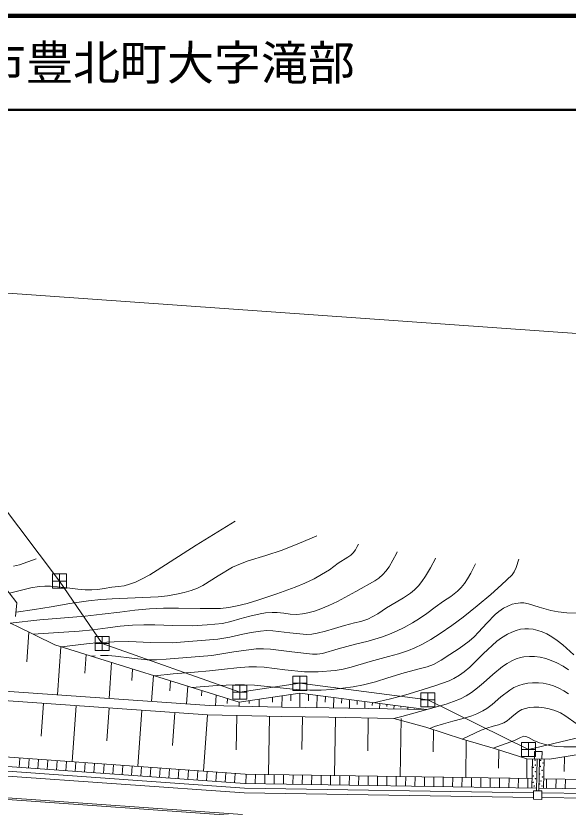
# Model space of a CAD drawing. Units: millimetres, scale not verified. Extents: x 40036 to 680617, y 20018 to 380345.
# Drawn here: x 419317 to 478163, y 296054 to 380345 of the extents above; entities that cross this region are included whole.
import ezdxf
from ezdxf.enums import TextEntityAlignment as Align

# ---------------------------------------------------------------- set-up
doc = ezdxf.new("R2010")
doc.units = ezdxf.units.MM
doc.header["$LTSCALE"] = 1000.91
for name, color, linetype, lineweight in [('M-BGD', 7, 'Continuous', 13), ('M-BMK-ROW', 30, 'Continuous', 13), ('M-STR-HTXT', 7, 'Continuous', 13), ('M-TTL', 2, 'Continuous', 140), ('M-TTL-LINE', 7, 'Continuous', 50)]:
    doc.layers.add(name, color=color, linetype=linetype, lineweight=lineweight)
doc.layers.add('M-TTL-TXT', color=7, linetype='Continuous')
doc.styles.add('ＭＳ ゴシック', font='')
doc.styles.get('ＭＳ ゴシック').set_extended_font_data('MS Gothic')

# ---------------------------------------------------------------- blocks, each defined once
blk = doc.blocks.new('ﾌﾟﾛｯﾄﾏｰｸ-11')
at = {"color": 30, "linetype": 'Continuous', "lineweight": 13}
for p, q in [((-0.5, 0), (0.5, 0)), ((0, 0.5), (0, -0.5))]:
    blk.add_line(p, q, dxfattribs=at)
blk.add_lwpolyline([(0.5, 0.5), (-0.5, 0.5), (-0.5, -0.5), (0.5, -0.5)], close=True, dxfattribs=at)

msp = doc.modelspace()

# ---------------------------------------------------------------- linework, layer by layer
at = {"layer": 'M-BGD'}
for p, q in [((442677, 326527), (438544, 323977)), ((449545, 324174), (451305, 324916)), ((451305, 324916), (451374, 324946)), ((438544, 323977), (434391, 321308)), ((447680, 323446), (449545, 324174)), ((455506, 323450), (455697, 323810)), ((455697, 323810), (455812, 324058)), ((444084, 322279), (445967, 322863)), ((445967, 322863), (447680, 323446)), ((454676, 322698), (455016, 322908)), ((455016, 322908), (455273, 323133)), ((455273, 323133), (455506, 323450)), ((459499, 322357), (459863, 323087)), ((459863, 323087), (459949, 323267)), ((419706, 321866), (421483, 322490)), ((443237, 321968), (444084, 322279)), ((452737, 321352), (453666, 322032)), ((453666, 322032), (454676, 322698)), ((459093, 321664), (459499, 322357)), ((463495, 321531), (464026, 322538)), ((464026, 322538), (464042, 322568)), ((472617, 321591), (472907, 322483)), ((419073, 321719), (419706, 321866)), ((434391, 321308), (433604, 320818)), ((440864, 320701), (442415, 321608)), ((442415, 321608), (443237, 321968)), ((451885, 320824), (452737, 321352)), ((458424, 320837), (458743, 321185)), ((458743, 321185), (459093, 321664)), ((462978, 320653), (463495, 321531)), ((467794, 320974), (468272, 321959)), ((472409, 321138), (472617, 321591)), ((432712, 320326), (432073, 320032)), ((433604, 320818), (432712, 320326)), ((439258, 319681), (440864, 320701)), ((450091, 319913), (451090, 320391)), ((451090, 320391), (451885, 320824)), ((457566, 320155), (457974, 320447)), ((457974, 320447), (458424, 320837)), ((462579, 320076), (462978, 320653)), ((467117, 319869), (467449, 320361)), ((467449, 320361), (467794, 320974)), ((471071, 319735), (472198, 320807)), ((472198, 320807), (472409, 321138)), ((421816, 319555), (420931, 319408)), ((422409, 319607), (421816, 319555)), ((423005, 319603), (422409, 319607)), ((424504, 319457), (423005, 319603)), ((429532, 319476), (428740, 319346)), ((430261, 319546), (429532, 319476)), ((430848, 319641), (430261, 319546)), ((431420, 319793), (430848, 319641)), ((432073, 320032), (431420, 319793)), ((438659, 319392), (439258, 319681)), ((447120, 318775), (449070, 319483)), ((449070, 319483), (450091, 319913)), ((455524, 319012), (457566, 320155)), ((461794, 319196), (462205, 319617)), ((462205, 319617), (462579, 320076)), ((466356, 319054), (466780, 319465)), ((466780, 319465), (467117, 319869)), ((469911, 318706), (471071, 319735)), ((420048, 319208), (418628, 318858)), ((420931, 319408), (420048, 319208)), ((425906, 319270), (424504, 319457)), ((426706, 319200), (425906, 319270)), ((427404, 319187), (426706, 319200)), ((428049, 319235), (427404, 319187)), ((428740, 319346), (428049, 319235)), ((435465, 318567), (436447, 318731)), ((436447, 318731), (437235, 318910)), ((437235, 318910), (438006, 319140)), ((438006, 319140), (438659, 319392)), ((445115, 318104), (447120, 318775)), ((453575, 317976), (455524, 319012)), ((460618, 318350), (461366, 318841)), ((461366, 318841), (461794, 319196)), ((465648, 318500), (466356, 319054)), ((468451, 317487), (469911, 318706)), ((425078, 317748), (427066, 318047)), ((427066, 318047), (428365, 318184)), ((428365, 318184), (429567, 318260)), ((429567, 318260), (434469, 318454)), ((434469, 318454), (435465, 318567)), ((443958, 317763), (445115, 318104)), ((452673, 317534), (453575, 317976)), ((458806, 317276), (459830, 317899)), ((459830, 317899), (460618, 318350)), ((463979, 317361), (464895, 317987)), ((464895, 317987), (465648, 318500)), ((472597, 317761), (473094, 317817)), ((473094, 317817), (473437, 317805)), ((473437, 317805), (473922, 317720)), ((419337, 316813), (421318, 317094)), ((421318, 317094), (423098, 317399)), ((423098, 317399), (425078, 317748)), ((430401, 316842), (431991, 317031)), ((431991, 317031), (433560, 317164)), ((433560, 317164), (435060, 317236)), ((435060, 317236), (436663, 317259)), ((436663, 317259), (438968, 317205)), ((438968, 317205), (441112, 317215)), ((441112, 317215), (442004, 317331)), ((442004, 317331), (442888, 317499)), ((442888, 317499), (443958, 317763)), ((451125, 316929), (451798, 317164)), ((451798, 317164), (452673, 317534)), ((457893, 316662), (458806, 317276)), ((463100, 316698), (463979, 317361)), ((466960, 316307), (468451, 317487)), ((470780, 316912), (471264, 317238)), ((471264, 317238), (471722, 317477)), ((471722, 317477), (472203, 317661)), ((472203, 317661), (472597, 317761)), ((473922, 317720), (475075, 317341)), ((475075, 317341), (476319, 316994)), ((476319, 316994), (477110, 316854)), ((421875, 316016), (426709, 316417)), ((426709, 316417), (428514, 316599)), ((428514, 316599), (430401, 316842)), ((442207, 315828), (443186, 316100)), ((443186, 316100), (444260, 316409)), ((444260, 316409), (445334, 316663)), ((445334, 316663), (445923, 316756)), ((445923, 316756), (446612, 316806)), ((446612, 316806), (447160, 316791)), ((447160, 316791), (447855, 316711)), ((447855, 316711), (448553, 316622)), ((448553, 316622), (449252, 316594)), ((449252, 316594), (449848, 316642)), ((449848, 316642), (450441, 316747)), ((450441, 316747), (451125, 316929)), ((456067, 315844), (456824, 316093)), ((456824, 316093), (457364, 316350)), ((457364, 316350), (457893, 316662)), ((461574, 315673), (462338, 316154)), ((462338, 316154), (463100, 316698)), ((465753, 315412), (466960, 316307)), ((469488, 315655), (470392, 316591)), ((470392, 316591), (470780, 316912)), ((477110, 316854), (478008, 316755)), ((478008, 316755), (479112, 316702)), ((418717, 315671), (421875, 316016)), ((419363, 315361), (418717, 315671)), ((419363, 315361), (423477, 313341)), ((429127, 315167), (430418, 315332)), ((430418, 315332), (431739, 315448)), ((431739, 315448), (432938, 315489)), ((432938, 315489), (434140, 315477)), ((434140, 315477), (436057, 315398)), ((436057, 315398), (438114, 315365)), ((438114, 315365), (439713, 315468)), ((439713, 315468), (441320, 315632)), ((441320, 315632), (442207, 315828)), ((453273, 315079), (454343, 315409)), ((454343, 315409), (455385, 315675)), ((455385, 315675), (456067, 315844)), ((460697, 315185), (461574, 315673)), ((464515, 314558), (465753, 315412)), ((468621, 314681), (469488, 315655)), ((420485, 311543), (420709, 314699)), ((421168, 314474), (426055, 314807)), ((426055, 314807), (427538, 314956)), ((427538, 314956), (429127, 315167)), ((442122, 314177), (443501, 314492)), ((443501, 314492), (444387, 314675)), ((444387, 314675), (445373, 314819)), ((445373, 314819), (446066, 314863)), ((446066, 314863), (446703, 314848)), ((446703, 314848), (448498, 314608)), ((448498, 314608), (450287, 314434)), ((450287, 314434), (450852, 314476)), ((450852, 314476), (451436, 314571)), ((451436, 314571), (452307, 314785)), ((452307, 314785), (453273, 315079)), ((458288, 314169), (459134, 314470)), ((459134, 314470), (459885, 314790)), ((459885, 314790), (460697, 315185)), ((463516, 313920), (464515, 314558)), ((468134, 314197), (468621, 314681)), ((471077, 314101), (471692, 314486)), ((471692, 314486), (472149, 314711)), ((472149, 314711), (472618, 314885)), ((472618, 314885), (473096, 314999)), ((473096, 314999), (473538, 315050)), ((473538, 315050), (473930, 315053)), ((473930, 315053), (474423, 315000)), ((474423, 315000), (474916, 314889)), ((474916, 314889), (475403, 314724)), ((475403, 314724), (475881, 314512)), ((475881, 314512), (476435, 314202)), ((426850, 313458), (428246, 313578)), ((428246, 313578), (429785, 313668)), ((429785, 313668), (431358, 313704)), ((431358, 313704), (433660, 313612)), ((433660, 313612), (435964, 313572)), ((435964, 313572), (440836, 313933)), ((440836, 313933), (442122, 314177)), ((455493, 313400), (456851, 313747)), ((456851, 313747), (458288, 314169)), ((462559, 313368), (463516, 313920)), ((466552, 312970), (467601, 313739)), ((467601, 313739), (468134, 314197)), ((469107, 312370), (470578, 313726)), ((470578, 313726), (471077, 314101)), ((476435, 314202), (477003, 313811)), ((477003, 313811), (477584, 313339)), ((443112, 307237), (423477, 313341)), ((423748, 308026), (424111, 313144)), ((424167, 313126), (426850, 313458)), ((442537, 312594), (444918, 312910)), ((444918, 312910), (445712, 312928)), ((445712, 312928), (446443, 312897)), ((446443, 312897), (448724, 312602)), ((451991, 312427), (453648, 312914)), ((453648, 312914), (455493, 313400)), ((460093, 312393), (461139, 312725)), ((461139, 312725), (461843, 313013)), ((461843, 313013), (462559, 313368)), ((465563, 312305), (466552, 312970)), ((477584, 313339), (478759, 312264)), ((426675, 310338), (426815, 312303)), ((427762, 312169), (427338, 312140)), ((428352, 312209), (429148, 312199)), ((429148, 312199), (429953, 312134)), ((429953, 312134), (431683, 311917)), ((431683, 311917), (433316, 311764)), ((435321, 311818), (440188, 312227)), ((440188, 312227), (442537, 312594)), ((448724, 312602), (450930, 312369)), ((450930, 312369), (451433, 312369)), ((451433, 312369), (451991, 312427)), ((457069, 311579), (459026, 312113)), ((459026, 312113), (460093, 312393)), ((464635, 311712), (465563, 312305)), ((467691, 310980), (469107, 312370)), ((472611, 311842), (473069, 311981)), ((473069, 311981), (473455, 312056)), ((473455, 312056), (474050, 312106)), ((474050, 312106), (474558, 312093)), ((474558, 312093), (475170, 312015)), ((475170, 312015), (475777, 311875)), ((429247, 307635), (429519, 311462)), ((433316, 311764), (434321, 311764)), ((434321, 311764), (435321, 311818)), ((455055, 310971), (457069, 311579)), ((463135, 311007), (463804, 311236)), ((463804, 311236), (464635, 311712)), ((470153, 310196), (471174, 311037)), ((471174, 311037), (471664, 311371)), ((471664, 311371), (472171, 311653)), ((472171, 311653), (472611, 311842)), ((475777, 311875), (476368, 311678)), ((476368, 311678), (476938, 311429)), ((476938, 311429), (477634, 311062)), ((477634, 311062), (478207, 310689)), ((431659, 309540), (431746, 310770)), ((434129, 310029), (436064, 310245)), ((436064, 310245), (438337, 310446)), ((438337, 310446), (439934, 310574)), ((439934, 310574), (441559, 310757)), ((441559, 310757), (442857, 310901)), ((442857, 310901), (444154, 310990)), ((444154, 310990), (444951, 310997)), ((444951, 310997), (445791, 310951)), ((445791, 310951), (447978, 310683)), ((447978, 310683), (450086, 310476)), ((450086, 310476), (451542, 310454)), ((451542, 310454), (453344, 310613)), ((453344, 310613), (454181, 310761)), ((454181, 310761), (455055, 310971)), ((458967, 309818), (460690, 310351)), ((460690, 310351), (462432, 310837)), ((462432, 310837), (463135, 311007)), ((466583, 310112), (467084, 310473)), ((467084, 310473), (467691, 310980)), ((469145, 309290), (470153, 310196)), ((433778, 307314), (433974, 310077)), ((435721, 308459), (435795, 309511)), ((456371, 309098), (457627, 309420)), ((457627, 309420), (458967, 309818)), ((464047, 309006), (465480, 309515)), ((465480, 309515), (465980, 309755)), ((465980, 309755), (466583, 310112)), ((437510, 307049), (437644, 308936)), ((438064, 308806), (440774, 309005)), ((440774, 309005), (442677, 309093)), ((442677, 309093), (443677, 309091)), ((443677, 309091), (444738, 309037)), ((444738, 309037), (449545, 308546)), ((449545, 308546), (450650, 308514)), ((450650, 308514), (451857, 308531)), ((451857, 308531), (452961, 308596)), ((452961, 308596), (454160, 308719)), ((454160, 308719), (455252, 308881)), ((455252, 308881), (456371, 309098)), ((460883, 308035), (462609, 308554)), ((462609, 308554), (464047, 309006)), ((467856, 308262), (468512, 308752)), ((468512, 308752), (469145, 309290)), ((471000, 307795), (471959, 308529)), ((471959, 308529), (472380, 308784)), ((472380, 308784), (472890, 309021)), ((472890, 309021), (473366, 309170)), ((473366, 309170), (473861, 309267)), ((473861, 309267), (474371, 309314)), ((474371, 309314), (474991, 309307)), ((474991, 309307), (475509, 309249)), ((475509, 309249), (476121, 309120)), ((476121, 309120), (476616, 308965)), ((476616, 308965), (477171, 308729)), ((477171, 308729), (477700, 308445)), ((439962, 306875), (418111, 308425)), ((439103, 307918), (439142, 308471)), ((440585, 306831), (440668, 307996)), ((443101, 307240), (449588, 308193)), ((446669, 307254), (446679, 307766)), ((447658, 306721), (447676, 307912)), ((448622, 307381), (448632, 308053)), ((449566, 306692), (449588, 308193)), ((449588, 308193), (463064, 306445)), ((450493, 307376), (450504, 308074)), ((451400, 306664), (451420, 307956)), ((452291, 307246), (452300, 307841)), ((453164, 306636), (453185, 307727)), ((459242, 307595), (460883, 308035)), ((466674, 307602), (467302, 307920)), ((467302, 307920), (467856, 308262)), ((470064, 307006), (471000, 307795)), ((477700, 308445), (478200, 308116)), ((439729, 305888), (418040, 307427)), ((422019, 303633), (422267, 307127)), ((425336, 300889), (425761, 306879)), ((439962, 306875), (447651, 306721)), ((441839, 307087), (441877, 307620)), ((443114, 306812), (443101, 307240)), ((444174, 307092), (444165, 307396)), ((445253, 306769), (445229, 307553)), ((454023, 307121), (454032, 307617)), ((454862, 306603), (454879, 307507)), ((455689, 307000), (455696, 307401)), ((456499, 306571), (456513, 307295)), ((457296, 306884), (457301, 307192)), ((457411, 307178), (459242, 307595)), ((458079, 306541), (458090, 307090)), ((458845, 306772), (458850, 306992)), ((459602, 306512), (459610, 306893)), ((460459, 305707), (465174, 307042)), ((465174, 307042), (465933, 307299)), ((465933, 307299), (466674, 307602)), ((469500, 306579), (470064, 307006)), ((429008, 303137), (429256, 306631)), ((432325, 300393), (432750, 306383)), ((435997, 302641), (436244, 306136)), ((447651, 306721), (452684, 306645)), ((452684, 306645), (463064, 306445)), ((460340, 306664), (460343, 306798)), ((461072, 306483), (461076, 306703)), ((461782, 306560), (461783, 306611)), ((462489, 306456), (462490, 306519)), ((467891, 305777), (468445, 305997)), ((468445, 305997), (469069, 306307)), ((469069, 306307), (469500, 306579)), ((472366, 305864), (472879, 306260)), ((472879, 306260), (473231, 306441)), ((473231, 306441), (473607, 306575)), ((473607, 306575), (474003, 306665)), ((474003, 306665), (474520, 306720)), ((474520, 306720), (475051, 306714)), ((475051, 306714), (475589, 306652)), ((475589, 306652), (476125, 306539)), ((476125, 306539), (476752, 306343)), ((476752, 306343), (477348, 306088)), ((477348, 306088), (477812, 305836)), ((439314, 299897), (439739, 305888)), ((439729, 305888), (447636, 305720)), ((442805, 302164), (442875, 305821)), ((446252, 299543), (446346, 305748)), ((447636, 305720), (452669, 305644)), ((449799, 302184), (449852, 305687)), ((452669, 305644), (459593, 305514)), ((453265, 299432), (453359, 305631)), ((456807, 302070), (456860, 305565)), ((459593, 305514), (460459, 305707)), ((459593, 305514), (462993, 304578)), ((460268, 299320), (460361, 305499)), ((464889, 304948), (465866, 305202)), ((465866, 305202), (466842, 305452)), ((466842, 305452), (467891, 305777)), ((471302, 305049), (471647, 305240)), ((471647, 305240), (471925, 305452)), ((471925, 305452), (472366, 305864)), ((477812, 305836), (479131, 304911)), ((463420, 304437), (463927, 304646)), ((463786, 301957), (463814, 304307)), ((463927, 304646), (464889, 304948)), ((468909, 304255), (469480, 304469)), ((469480, 304469), (470158, 304666)), ((470158, 304666), (470744, 304834)), ((470744, 304834), (471302, 305049)), ((466870, 303300), (468909, 304255)), ((472433, 303148), (473088, 303462)), ((473088, 303462), (473256, 303564)), ((473256, 303564), (473454, 303609)), ((473454, 303609), (473638, 303589)), ((473638, 303589), (473927, 303481)), ((473927, 303481), (474509, 303167)), ((443703, 298582), (375729, 303405)), ((443667, 298083), (376021, 302882)), ((467243, 299210), (467290, 303176)), ((470164, 302334), (472433, 303148)), ((474509, 303167), (475107, 302909)), ((475107, 302909), (475606, 302752)), ((475606, 302752), (476203, 302621)), ((476203, 302621), (476900, 302532)), ((443455, 295088), (345836, 302013)), ((443469, 295288), (345855, 302213)), ((443632, 297584), (375977, 302384)), ((470756, 300225), (470779, 302146)), ((476900, 302532), (477696, 302489)), ((477696, 302489), (478984, 302473)), ((443746, 299583), (417615, 301437)), ((419657, 300288), (419728, 301287)), ((420655, 300217), (420726, 301216)), ((421654, 300147), (421725, 301145)), ((422652, 300076), (422723, 301074)), ((423650, 300005), (423721, 301003)), ((424649, 299934), (424720, 300933)), ((473750, 299106), (473775, 301208)), ((474351, 301198), (474302, 298097)), ((474851, 301191), (474798, 297795)), ((475092, 301187), (475038, 297792)), ((475592, 301180), (475543, 298077)), ((477753, 299847), (477772, 301425)), ((425647, 299863), (425718, 300862)), ((426646, 299793), (426716, 300791)), ((427644, 299722), (427715, 300720)), ((428642, 299651), (428713, 300649)), ((429641, 299580), (429712, 300578)), ((430639, 299509), (430710, 300508)), ((431638, 299438), (431708, 300437)), ((432636, 299368), (432707, 300366)), ((433634, 299297), (433705, 300295)), ((434633, 299226), (434704, 300224)), ((435631, 299155), (435702, 300153)), ((436630, 299084), (436700, 300083)), ((437628, 299013), (437699, 300012)), ((438626, 298943), (438697, 299941)), ((439625, 298872), (439696, 299870)), ((440623, 298801), (440694, 299799)), ((441622, 298730), (441692, 299729)), ((442620, 298659), (442691, 299658)), ((443746, 299583), (474318, 299097)), ((443828, 298576), (443843, 299577)), ((444828, 298561), (444843, 299562)), ((445829, 298546), (445844, 299547)), ((446830, 298531), (446845, 299531)), ((447831, 298515), (447846, 299516)), ((448831, 298500), (448847, 299501)), ((449832, 298485), (449847, 299486)), ((450833, 298470), (450848, 299471)), ((451834, 298455), (451849, 299456)), ((452835, 298440), (452850, 299440)), ((453835, 298425), (453851, 299425)), ((454836, 298409), (454851, 299410)), ((455837, 298394), (455852, 299395)), ((456838, 298379), (456853, 299380)), ((457839, 298364), (457854, 299359)), ((458839, 298342), (458854, 299343)), ((459840, 298326), (459855, 299327)), ((460841, 298310), (460856, 299311)), ((461842, 298294), (461857, 299295)), ((462842, 298279), (462858, 299279)), ((463843, 298263), (463858, 299263)), ((464844, 298247), (464859, 299248)), ((443703, 298582), (474802, 298089)), ((465845, 298231), (465860, 299232)), ((466846, 298215), (466861, 299216)), ((467846, 298199), (467861, 299200)), ((468847, 298183), (468862, 299184)), ((469848, 298167), (469863, 299168)), ((470849, 298151), (470864, 299152)), ((471849, 298135), (471865, 299136)), ((472850, 298120), (472865, 299120)), ((473851, 298104), (473866, 299104)), ((475559, 299078), (490634, 298838)), ((475853, 298072), (475868, 299073)), ((476853, 298056), (476869, 299057)), ((477854, 298040), (477869, 299041)), ((443632, 297584), (474456, 297095)), ((474465, 297594), (443667, 298083)), ((475042, 298085), (491119, 297829)), ((490782, 297335), (475366, 297580)), ((475357, 297080), (490773, 296835))]:
    msp.add_line(p, q, dxfattribs=at)
for points in [[(419297, 316369), (419428, 317821), (418621, 318867), (416350, 321563), (414246, 324669)], [(462993, 304578), (466907, 303288), (470408, 302263), (473775, 301208), (476169, 301170), (481891, 302080), (482921, 302606)]]:
    msp.add_lwpolyline(points, dxfattribs=at)
for points in [[(475372, 301183), (474571, 301195), (474583, 301996), (475384, 301984)], [(474453, 296901), (475354, 296885), (475369, 297786), (474468, 297801)]]:
    msp.add_lwpolyline(points, close=True, dxfattribs=at)
for centre in [(474620, 301066), (475220, 301046), (474434, 300294), (474656, 300530), (475199, 300391), (475477, 300769), (474453, 299366), (474667, 299832), (475133, 299585), (475389, 299985), (475422, 299264), (474432, 298701), (474678, 299090), (475117, 298527), (475274, 298841), (474546, 298317), (475375, 298305)]:
    msp.add_circle(centre, 25, dxfattribs=at)
at = {"layer": 'M-BMK-ROW'}
for p, q in [((417180, 329082), (423959, 320142)), ((423959, 320142), (428504, 313479)), ((428504, 313479), (443188, 308299)), ((449576, 309250), (443188, 308299)), ((463199, 307481), (449576, 309250)), ((473935, 302204), (463199, 307481)), ((484763, 304748), (473935, 302204))]:
    msp.add_line(p, q, dxfattribs=at)
at = {"layer": 'M-STR-HTXT'}
msp.add_line((346441, 355904), (548930, 341539), dxfattribs=at)
at = {"layer": 'M-TTL'}
msp.add_line((680617, 380345), (40036, 380345), dxfattribs=at)
at = {"layer": 'M-TTL-LINE'}
msp.add_line((40036, 370336), (680617, 370336), dxfattribs=at)

# ---------------------------------------------------------------- block references
at = {"layer": 'M-BMK-ROW', "xscale": 1501.361, "yscale": 1501.361}
for p in [(423960, 320142), (428504, 313479), (449576, 309250), (443188, 308299), (463199, 307481), (473935, 302204)]:
    msp.add_blockref('ﾌﾟﾛｯﾄﾏｰｸ-11', p, dxfattribs=at)

# ---------------------------------------------------------------- texts
at = {"layer": 'M-TTL-TXT', "style": 'ＭＳ ゴシック'}
msp.add_text('下関市豊北町大字滝部', height=3669, dxfattribs=at).set_placement((405391, 375340), align=Align.MIDDLE_LEFT)

doc.saveas('drawing.dxf')
